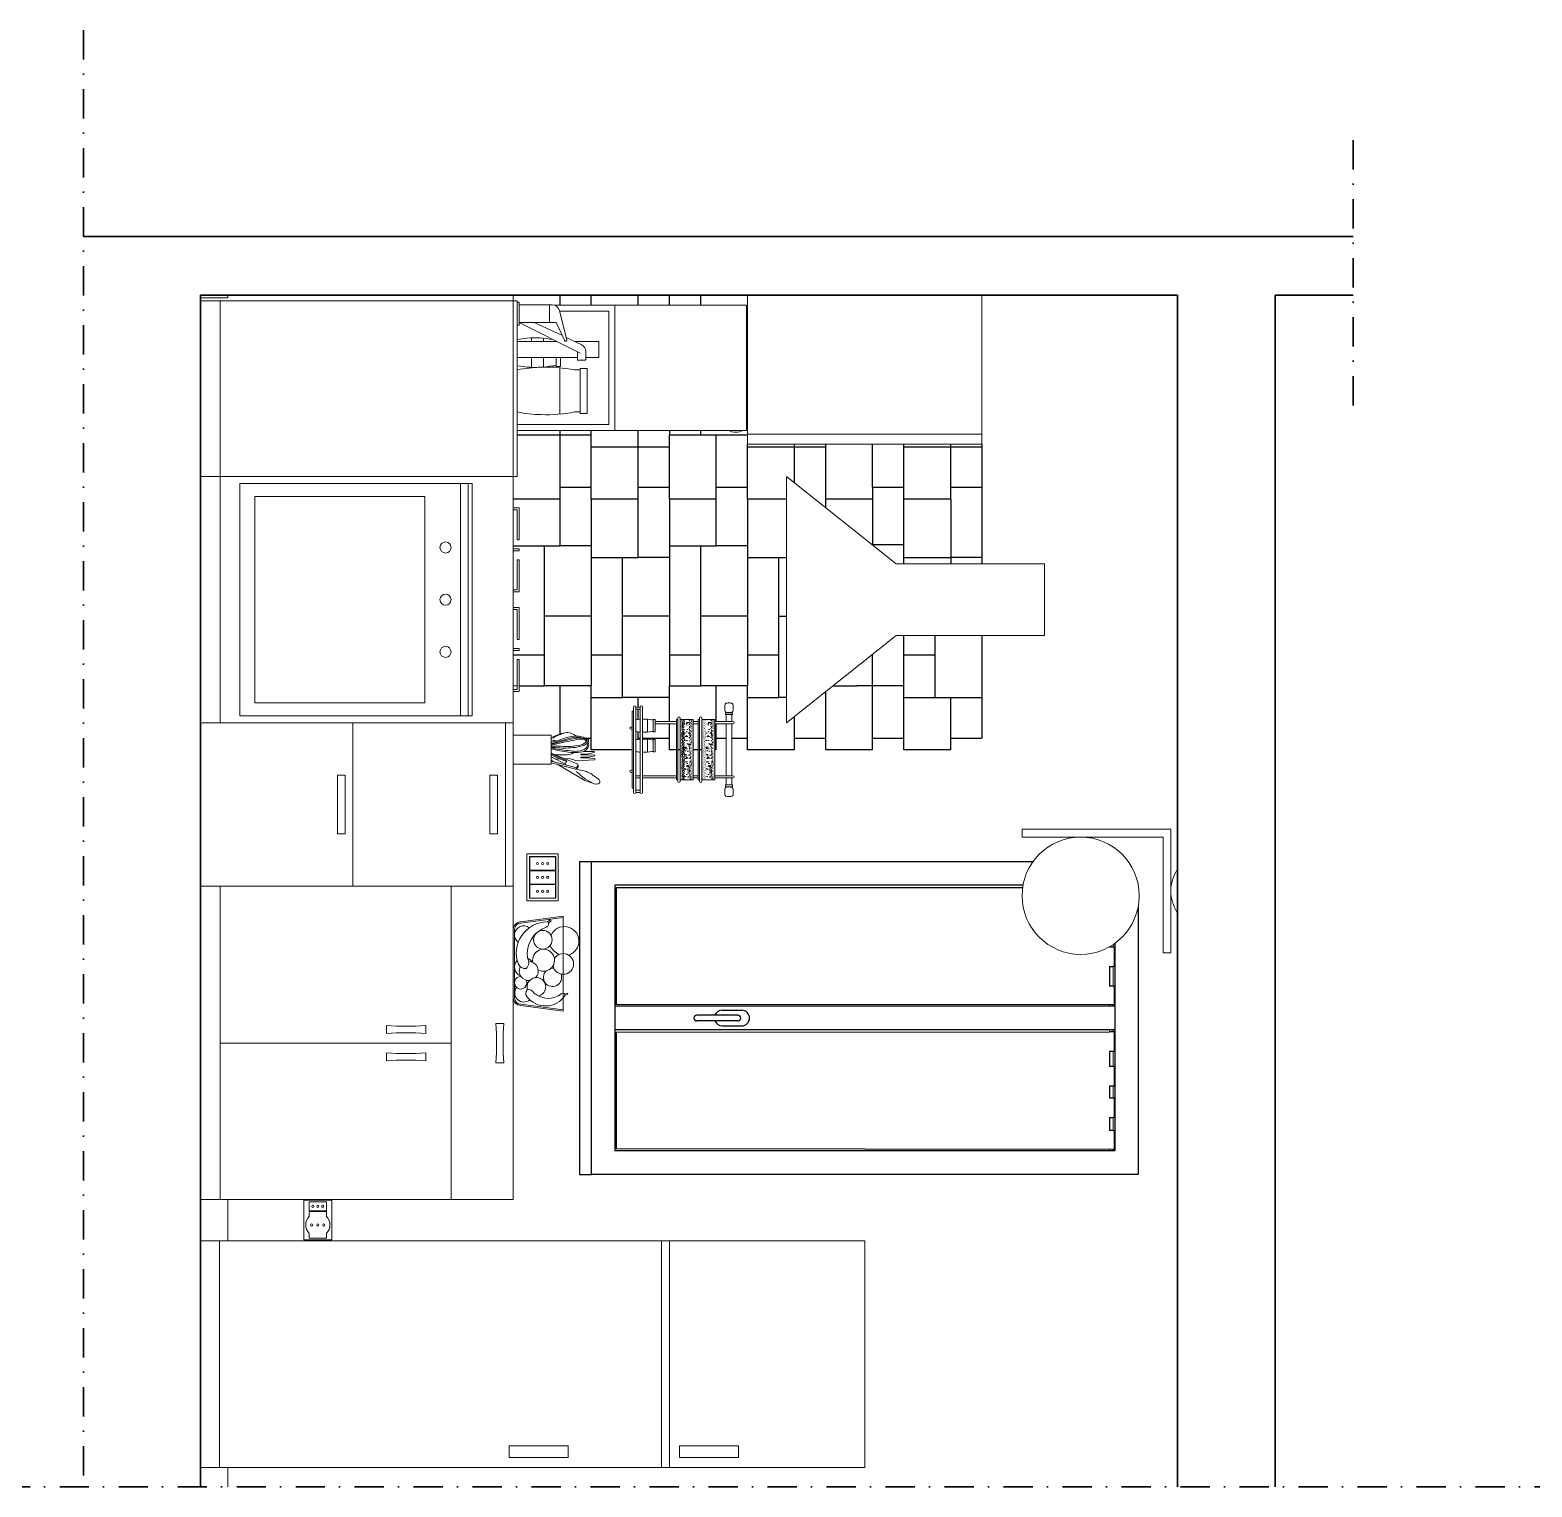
# Model space of a CAD drawing. Header units: millimetres. Extents: x -595 to 1676, y 24 to 912.
# Drawn here: x 907.5 to 1291.9, y 91.5 to 464.3 of the extents above; entities that cross this region are included whole.
import ezdxf

# ---------------------------------------------------------------- set-up
doc = ezdxf.new("R2010")
doc.units = ezdxf.units.MM
doc.linetypes.add('DASHDOT', pattern=[1, 0.5, -0.25, 0, -0.25])
for name, color, linetype, lineweight in [('A-FLOR-LEVL', 3, 'Continuous', 35), ('A-FURN', 2, 'Continuous', 18), ('A-GLAZ-FULL', 4, 'Continuous', 25), ('A-WALL-FULL-EXTR', 3, 'Continuous', 35), ('A-WALL-FULL-INTR', 1, 'Continuous', 25)]:
    doc.layers.add(name, color=color, linetype=linetype, lineweight=lineweight)
doc.layers.add('A-TEXT', color=6, linetype='Continuous')
doc.layers.add('QUOTE', color=5, linetype='Continuous')

msp = doc.modelspace()

# ---------------------------------------------------------------- hatches: boundary and pattern name
at = {"layer": 'A-FURN'}
h = msp.add_hatch(dxfattribs=at)
h.set_pattern_fill('AR-SAND', color=256, scale=0.14, angle=-90, style=0)
h.set_pattern_definition([(307.5, (312.72147, -13765.78566), (0.2697553277, 0.00881907), [0, -0.2128, 0, -0.238, 0, -0.2275]), (277.5, (312.72147, -13765.78566), (0.395100449, -0.247768739), [0, -0.1148, 0, -0.1918, 0, -0.0735]), (237.5, (312.72147, -13765.61346), (0.0007922675, -0.4359798606), [0, -0.07, 0, -0.252, 0, -0.329]), (227.5, (312.72147, -13765.61346), (0.122874579, -0.420857725), [0, -0.035, 0, -0.1652, 0, -0.189])])
h.paths.add_polyline_path([(1077.2, 287.9), (1077.2, 272.41), (1076.8, 272.41), (1076.8, 287.9)])
h.paths.add_polyline_path([(1074.28, 287.9), (1074.28, 272.41), (1073.89, 272.41), (1073.89, 287.9)])
h.paths.add_polyline_path([(1073.33, 287.9), (1073.33, 272.41), (1073, 272.41), (1073, 287.9)])
h = msp.add_hatch(dxfattribs=at)
h.set_pattern_fill('AR-SAND', color=256, scale=0.0084, angle=-90, style=0)
h.set_pattern_definition([(307.5, (-17163.62603, 147.81463), (0.4111071194, 0.013440263), [0, -0.3243072, 0, -0.362712, 0, -0.34671]), (277.5, (-17163.62603, 147.81463), (0.602133084, -0.377599558), [0, -0.1749552, 0, -0.2923032, 0, -0.112014]), (237.5, (-17163.62603, 148.07707), (0.001207235, -0.664433591), [0, -0.10668, 0, -0.384048, 0, -0.501396]), (227.5, (-17163.62603, 148.07707), (0.187260632, -0.64138742), [0, -0.05334, 0, -0.2517648, 0, -0.288036])])
h.paths.add_polyline_path([(1075.03, 287.9), (1075.03, 272.41), (1074.28, 272.41), (1074.28, 287.9)])
h = msp.add_hatch(dxfattribs=at)
h.set_pattern_fill('AR-SAND', color=256, scale=0.7, angle=-90, style=0)
h.set_pattern_definition([(307.5, (312.7215, -13765.7857), (1.34877664, 0.04409535), [0, -1.064, 0, -1.19, 0, -1.1375]), (277.5, (312.7215, -13765.7857), (1.97550225, -1.2388437), [0, -0.574, 0, -0.959, 0, -0.3675]), (237.5, (312.7215, -13764.9247), (0.00396134, -2.1798993), [0, -0.35, 0, -1.26, 0, -1.645]), (227.5, (312.7215, -13764.9247), (0.6143729, -2.10428862), [0, -0.175, 0, -0.826, 0, -0.945])])
h.paths.add_polyline_path([(1076.15, 287.9), (1076.15, 272.41), (1075.03, 272.41), (1075.03, 287.9)])
h = msp.add_hatch(dxfattribs=at)
h.set_pattern_fill('AR-SAND', color=256, scale=0.28, angle=-90, style=0)
h.set_pattern_definition([(307.5, (312.72147, -13765.78566), (0.539510655, 0.01763814), [0, -0.4256, 0, -0.476, 0, -0.455]), (277.5, (312.7215, -13765.78566), (0.7902009, -0.495537477), [0, -0.2296, 0, -0.3836, 0, -0.147]), (237.5, (312.72147, -13765.44126), (0.001584535, -0.871959721), [0, -0.14, 0, -0.504, 0, -0.658]), (227.5, (312.7215, -13765.44126), (0.24574916, -0.84171545), [0, -0.07, 0, -0.3304, 0, -0.378])])
h.paths.add_polyline_path([(1076.8, 287.9), (1076.8, 272.41), (1076.15, 272.41), (1076.15, 287.9)])
h = msp.add_hatch(dxfattribs=at)
h.set_pattern_fill('AR-SAND', color=256, scale=0.14, angle=-90, style=0)
h.set_pattern_definition([(307.5, (318.27151, -13765.78566), (0.2697553277, 0.00881907), [0, -0.2128, 0, -0.238, 0, -0.2275]), (277.5, (318.2715, -13765.78566), (0.395100449, -0.247768739), [0, -0.1148, 0, -0.1918, 0, -0.0735]), (237.5, (318.2715, -13765.61346), (0.0007922675, -0.4359798606), [0, -0.07, 0, -0.252, 0, -0.329]), (227.5, (318.2715, -13765.61346), (0.122874579, -0.420857725), [0, -0.035, 0, -0.1652, 0, -0.189])])
h.paths.add_polyline_path([(1082.75, 287.9), (1082.75, 272.41), (1082.35, 272.41), (1082.35, 287.9)])
h.paths.add_polyline_path([(1079.83, 287.9), (1079.83, 272.41), (1079.44, 272.41), (1079.44, 287.9)])
h.paths.add_polyline_path([(1078.88, 287.9), (1078.88, 272.41), (1078.55, 272.41), (1078.55, 287.9)])
h = msp.add_hatch(dxfattribs=at)
h.set_pattern_fill('AR-SAND', color=256, scale=0.0084, angle=-90, style=0)
h.set_pattern_definition([(307.5, (-17158.076, 147.81463), (0.4111071194, 0.013440263), [0, -0.3243072, 0, -0.362712, 0, -0.34671]), (277.5, (-17158.076, 147.81463), (0.602133084, -0.377599558), [0, -0.1749552, 0, -0.2923032, 0, -0.112014]), (237.5, (-17158.076, 148.07707), (0.001207235, -0.664433591), [0, -0.10668, 0, -0.384048, 0, -0.501396]), (227.5, (-17158.076, 148.07707), (0.187260632, -0.64138742), [0, -0.05334, 0, -0.2517648, 0, -0.288036])])
h.paths.add_polyline_path([(1080.58, 287.9), (1080.58, 272.41), (1079.83, 272.41), (1079.83, 287.9)])
h = msp.add_hatch(dxfattribs=at)
h.set_pattern_fill('AR-SAND', color=256, scale=0.7, angle=-90, style=0)
h.set_pattern_definition([(307.5, (318.2715, -13765.7857), (1.34877664, 0.04409535), [0, -1.064, 0, -1.19, 0, -1.1375]), (277.5, (318.2715, -13765.7857), (1.97550225, -1.2388437), [0, -0.574, 0, -0.959, 0, -0.3675]), (237.5, (318.2715, -13764.9247), (0.00396134, -2.1798993), [0, -0.35, 0, -1.26, 0, -1.645]), (227.5, (318.2715, -13764.9247), (0.6143729, -2.10428862), [0, -0.175, 0, -0.826, 0, -0.945])])
h.paths.add_polyline_path([(1081.7, 287.9), (1081.7, 272.41), (1080.58, 272.41), (1080.58, 287.9)])
h = msp.add_hatch(dxfattribs=at)
h.set_pattern_fill('AR-SAND', color=256, scale=0.28, angle=-90, style=0)
h.set_pattern_definition([(307.5, (318.2715, -13765.78566), (0.539510655, 0.01763814), [0, -0.4256, 0, -0.476, 0, -0.455]), (277.5, (318.2715, -13765.78566), (0.7902009, -0.495537477), [0, -0.2296, 0, -0.3836, 0, -0.147]), (237.5, (318.2715, -13765.44126), (0.001584535, -0.871959721), [0, -0.14, 0, -0.504, 0, -0.658]), (227.5, (318.2715, -13765.44126), (0.24574916, -0.84171545), [0, -0.07, 0, -0.3304, 0, -0.378])])
h.paths.add_polyline_path([(1082.35, 287.9), (1082.35, 272.41), (1081.7, 272.41), (1081.7, 287.9)])

# ---------------------------------------------------------------- linework, layer by layer
at = {"layer": 'A-FLOR-LEVL', "linetype": 'DASHDOT', "ltscale": 15}
for p, q in [((921.16, 464.33), (921.16, 91.49)), ((-594.91, 91.49), (1676.36, 91.49))]:
    msp.add_line(p, q, dxfattribs=at)
at = {"layer": 'A-FLOR-LEVL'}
for p, q in [((946.16, 411.49), (921.16, 411.49)), ((1201.16, 411.49), (1226.16, 411.49)), ((951.16, 396.49), (951.16, 91.49)), ((1201.16, 396.49), (1201.16, 91.49)), ((1226.16, 396.49), (1226.16, 91.49))]:
    msp.add_line(p, q, dxfattribs=at)
at = {"layer": 'A-FURN'}
for p, q in [((958.16, 396.49), (958.16, 395.79)), ((1031.16, 395.07), (1031.16, 396.49)), ((1091.16, 396.49), (1091.16, 358.39)), ((1151.16, 358.39), (1151.16, 396.49)), ((958.16, 395.79), (951.16, 395.79)), ((951.16, 395.07), (1032.16, 395.07)), ((956.16, 350.07), (956.16, 395.07)), ((1031.16, 395.07), (1031.16, 350.07)), ((1032.16, 395.07), (1032.16, 350.07)), ((1032.16, 394.7), (1032.66, 394.7)), ((1032.66, 394.7), (1032.66, 388.81)), ((1032.66, 394.01), (1036.66, 394.01)), ((1036.66, 394.01), (1041.1, 394.01)), ((1040.44, 394.01), (1040.44, 390.1)), ((1057.16, 393.89), (1041.78, 393.89)), ((1043.04, 392.5), (1044.91, 385.04)), ((1055.66, 392.39), (1043.07, 392.39)), ((1055.66, 392.39), (1055.66, 363.39)), ((1090.86, 393.89), (1057.16, 393.89)), ((1057.16, 361.89), (1057.16, 393.89)), ((1090.86, 361.89), (1090.86, 393.89)), ((1032.66, 388.81), (1032.16, 388.81)), ((1032.66, 388.81), (1032.66, 389.51)), ((1032.66, 389.51), (1040.44, 389.51)), ((1032.66, 389.51), (1048.32, 381.68)), ((1043.75, 386.13), (1036.55, 389.51)), ((1040.44, 389.51), (1040.44, 390.1)), ((1040.44, 389.51), (1042.15, 389.51)), ((1042.15, 389.51), (1044.35, 384.84)), ((1032.16, 384.62), (1042.44, 384.62)), ((1035.84, 385.54), (1035.84, 384.62)), ((1038.94, 385.46), (1038.94, 384.62)), ((1041.29, 385.12), (1041.43, 385.12)), ((1042.19, 384.74), (1042.19, 384.62)), ((1048.57, 383.86), (1044.75, 385.65)), ((1046.94, 384.62), (1053.12, 384.62)), ((1053.12, 384.62), (1053.12, 380.51)), ((1047.6, 382.04), (1047.6, 379.87)), ((1049.72, 379.97), (1049.72, 382.05)), ((1032.16, 380.51), (1047.6, 380.51)), ((1035.84, 380.51), (1035.84, 378.01)), ((1038.94, 380.51), (1038.94, 378.1)), ((1041.29, 378.43), (1042.19, 378.43)), ((1042.19, 380.51), (1042.19, 378.21)), ((1042.19, 378.21), (1043.31, 378.21)), ((1043.08, 377.91), (1043.08, 366.05)), ((1043.31, 380.51), (1043.31, 378.21)), ((1046.88, 377.37), (1048.32, 377.37)), ((1047.6, 379.87), (1049.62, 379.87)), ((1048.32, 377.73), (1048.32, 366.23)), ((1048.32, 377.73), (1050.12, 377.73)), ((1049.72, 380.51), (1053.12, 380.51)), ((1050.12, 377.73), (1050.12, 366.23)), ((1046.88, 366.59), (1048.32, 366.59)), ((1050.12, 366.23), (1048.32, 366.23)), ((1055.66, 363.39), (1032.16, 363.39)), ((1057.16, 361.89), (1032.16, 361.89)), ((1057.16, 361.89), (1090.86, 361.89)), ((1091.16, 360.89), (1151.16, 360.89)), ((1091.16, 358.39), (1151.16, 358.39)), ((1032.16, 350.07), (951.16, 350.07)), ((956.16, 287.07), (956.16, 350.07)), ((1031.16, 350.07), (1031.16, 287.07)), ((1101.16, 350.07), (1101.16, 287.07)), ((1101.16, 350.07), (1129.18, 327.77)), ((961.16, 348.26), (1020.66, 348.26)), ((961.16, 288.86), (961.16, 348.26)), ((1017.66, 288.86), (1017.66, 348.26)), ((1019.66, 348.26), (1019.66, 288.86)), ((1020.66, 348.26), (1020.66, 288.86)), ((965.02, 344.94), (965.02, 292.19)), ((965.02, 344.94), (1008.52, 344.94)), ((1008.52, 344.94), (1008.52, 318.56)), ((1031.16, 342.07), (1032.66, 342.07)), ((1031.16, 341.57), (1032.16, 341.57)), ((1032.16, 341.57), (1032.16, 333.87)), ((1032.66, 342.07), (1032.66, 333.87)), ((1032.66, 331.57), (1031.16, 331.57)), ((1032.66, 331.07), (1031.16, 331.07)), ((1032.16, 333.87), (1032.66, 333.87)), ((1032.66, 331.07), (1032.66, 331.57)), ((1032.16, 321.07), (1032.16, 328.77)), ((1032.16, 328.77), (1032.66, 328.77)), ((1032.66, 320.57), (1032.66, 328.77)), ((1129.18, 327.77), (1167.16, 327.77)), ((1167.16, 309.37), (1167.16, 327.77)), ((1031.16, 321.07), (1032.16, 321.07)), ((1031.16, 320.57), (1032.66, 320.57)), ((1008.52, 292.19), (1008.52, 318.56)), ((1031.16, 316.57), (1032.66, 316.57)), ((1031.16, 316.07), (1032.16, 316.07)), ((1032.16, 316.07), (1032.16, 308.37)), ((1032.66, 316.57), (1032.66, 308.37)), ((1032.16, 308.37), (1032.66, 308.37)), ((1101.16, 287.07), (1129.18, 309.37)), ((1129.18, 309.37), (1167.16, 309.37)), ((1032.66, 306.07), (1031.16, 306.07)), ((1032.66, 305.57), (1031.16, 305.57)), ((1032.66, 306.07), (1032.66, 305.57)), ((1032.16, 295.57), (1032.16, 303.27)), ((1032.16, 303.27), (1032.66, 303.27)), ((1032.66, 295.07), (1032.66, 303.27)), ((1031.16, 296.48), (1032.16, 296.48)), ((1008.52, 292.19), (965.02, 292.19)), ((1031.16, 295.57), (1032.16, 295.57)), ((1031.16, 295.07), (1032.66, 295.07)), ((1020.66, 288.86), (961.16, 288.86)), ((1061.62, 289.99), (1061.62, 270.32)), ((1061.97, 289.99), (1061.62, 289.99)), ((1061.97, 269.23), (1061.97, 291.07)), ((1062.53, 269.23), (1062.53, 291.07)), ((1062.53, 291.07), (1063.68, 291.07)), ((1063.68, 290.51), (1062.53, 290.51)), ((1063.68, 269.23), (1063.68, 291.07)), ((1064.24, 269.23), (1064.24, 291.07)), ((1085.31, 291.58), (1085.31, 290.24)), ((1085.65, 289.78), (1085.65, 289.64)), ((1085.65, 289.64), (1085.65, 289.78)), ((1085.65, 287.36), (1085.65, 289.17)), ((1087.16, 289.78), (1087.16, 289.64)), ((1087.16, 289.64), (1087.16, 289.78)), ((1087.16, 287.37), (1087.16, 289.17)), ((1087.49, 291.58), (1087.49, 290.24)), ((1031.16, 287.07), (951.16, 287.07)), ((990.16, 287.07), (990.16, 245.27)), ((1029.16, 287.07), (1029.16, 245.27)), ((1031.16, 287.07), (1031.16, 165.07)), ((1061.62, 285.97), (1061.34, 285.97)), ((1061.62, 285.41), (1061.34, 285.41)), ((1062.53, 284.82), (1062.53, 287.82)), ((1065.57, 287.97), (1065.57, 284.67)), ((1066.62, 287.82), (1067.03, 287.82)), ((1066.62, 284.82), (1067.03, 284.82)), ((1067.03, 287.92), (1067.03, 284.72)), ((1067.03, 287.92), (1067.53, 287.92)), ((1067.03, 284.72), (1067.53, 284.72)), ((1067.53, 287.92), (1067.53, 284.72)), ((1073, 287.37), (1067.53, 287.37)), ((1073, 286.81), (1067.53, 286.81)), ((1073, 287.9), (1073.33, 287.9)), ((1073, 287.9), (1073, 272.41)), ((1073.33, 272.03), (1073.33, 288.27)), ((1073.89, 272.03), (1073.89, 288.27)), ((1073.89, 287.9), (1077.2, 287.9)), ((1077.2, 287.9), (1077.2, 272.41)), ((1078.55, 287.37), (1077.2, 287.37)), ((1078.55, 286.81), (1077.2, 286.81)), ((1078.55, 287.9), (1078.55, 272.41)), ((1078.55, 287.9), (1078.88, 287.9)), ((1078.88, 272.03), (1078.88, 288.27)), ((1079.44, 272.03), (1079.44, 288.27)), ((1079.44, 287.9), (1082.75, 287.9)), ((1082.75, 287.9), (1082.75, 272.41)), ((1087.41, 287.37), (1082.75, 287.37)), ((1087.41, 286.81), (1082.75, 286.81)), ((1085.65, 273.5), (1085.65, 286.81)), ((1087.16, 273.5), (1087.16, 286.81)), ((1040.85, 283.85), (1031.16, 283.85)), ((1031.16, 283.85), (1031.16, 276.46)), ((1040.85, 283.85), (1040.85, 276.46)), ((1040.85, 283.01), (1041.5, 283.24)), ((1043.07, 282.67), (1040.85, 282.04)), ((1040.85, 282.34), (1041.46, 282.5)), ((1041.93, 282.01), (1040.85, 281.66)), ((1041.91, 281.83), (1040.85, 281.59)), ((1041.99, 281.55), (1040.85, 281.35)), ((1042.01, 280.7), (1040.85, 280.76)), ((1041.92, 280.4), (1040.85, 280.64)), ((1062.53, 279.7), (1062.53, 282.7)), ((1065.57, 282.85), (1065.57, 279.55)), ((1066.62, 282.7), (1067.03, 282.7)), ((1067.03, 282.8), (1067.03, 279.6)), ((1067.03, 282.8), (1067.53, 282.8)), ((1067.53, 282.8), (1067.53, 279.6)), ((1042.03, 280.1), (1040.85, 280.3)), ((1047.58, 276.52), (1040.85, 279.25)), ((1044.93, 277.31), (1040.85, 279.07)), ((1040.85, 278.8), (1044.72, 277.13)), ((1040.85, 278.3), (1044.55, 276.46)), ((1040.85, 277.47), (1042.02, 276.93)), ((1040.85, 277.21), (1047.13, 275.61)), ((1040.85, 276.84), (1047.19, 275.22)), ((1044.99, 278.89), (1041.76, 278.89)), ((1042.97, 277.81), (1041.91, 277.76)), ((1044.31, 277.88), (1045.72, 277.86)), ((1044.58, 276.52), (1044.93, 277.31)), ((1047.2, 277.32), (1052.1, 277.53)), ((1048.45, 279.03), (1050.19, 279.03)), ((1048.45, 278.88), (1048.45, 279.03)), ((1050.14, 278.88), (1048.45, 278.88)), ((1048.48, 278.27), (1050.19, 278.27)), ((1048.48, 278.12), (1048.48, 278.27)), ((1050.5, 278.12), (1048.48, 278.12)), ((1051.9, 279.73), (1049.18, 279.73)), ((1052.05, 278.77), (1050.14, 278.88)), ((1050.19, 279.03), (1051.9, 279.46)), ((1050.19, 278.27), (1052.05, 278.56)), ((1052.05, 277.83), (1050.5, 278.12)), ((1051.9, 279.46), (1051.9, 279.73)), ((1052.05, 278.56), (1052.05, 278.77)), ((1052.1, 277.53), (1052.05, 277.83)), ((1066.62, 279.7), (1067.03, 279.7)), ((1067.03, 279.6), (1067.53, 279.6)), ((988.19, 273.67), (986.19, 273.67)), ((986.19, 273.67), (986.19, 258.67)), ((988.19, 266.17), (988.19, 273.67)), ((1027.19, 273.67), (1025.19, 273.67)), ((1025.19, 273.67), (1025.19, 258.67)), ((1027.19, 266.17), (1027.19, 273.67)), ((1040.85, 276.46), (1031.16, 276.46)), ((1042.4, 276.44), (1049.51, 272.31)), ((1044.55, 276.46), (1044.58, 276.52)), ((1061.62, 274.9), (1061.34, 274.9)), ((1061.62, 274.34), (1061.34, 274.34)), ((1063.68, 273.5), (1062.53, 273.5)), ((1073, 273.5), (1064.24, 273.5)), ((1078.55, 273.5), (1077.2, 273.5)), ((1087.41, 273.5), (1082.75, 273.5)), ((1049.51, 272.31), (1051.69, 271.49)), ((1061.97, 270.32), (1061.62, 270.32)), ((1063.68, 272.94), (1062.53, 272.94)), ((1062.53, 269.79), (1063.68, 269.79)), ((1063.68, 269.23), (1062.53, 269.23)), ((1073, 272.94), (1064.24, 272.94)), ((1073, 272.41), (1073.33, 272.41)), ((1073.89, 272.41), (1077.2, 272.41)), ((1078.55, 272.94), (1077.2, 272.94)), ((1078.55, 272.41), (1078.88, 272.41)), ((1079.44, 272.41), (1082.75, 272.41)), ((1087.41, 272.94), (1082.75, 272.94)), ((1085.31, 268.73), (1085.31, 270.07)), ((1085.65, 272.94), (1085.65, 271.14)), ((1085.65, 270.66), (1085.65, 270.53)), ((1085.65, 270.53), (1085.65, 270.66)), ((1087.16, 272.94), (1087.16, 271.14)), ((1087.16, 270.66), (1087.16, 270.53)), ((1087.16, 270.53), (1087.16, 270.66)), ((1087.49, 268.73), (1087.49, 270.07)), ((988.19, 258.67), (988.19, 266.17)), ((1027.19, 258.67), (1027.19, 266.17)), ((986.19, 258.67), (988.19, 258.67)), ((1025.19, 258.67), (1027.19, 258.67)), ((1199.51, 259.79), (1161.41, 259.79)), ((1161.41, 259.79), (1161.41, 257.79)), ((1161.41, 257.79), (1197.51, 257.79)), ((1197.51, 257.79), (1197.51, 228.19)), ((1199.51, 228.19), (1199.51, 259.79)), ((1034.7, 241.49), (1034.7, 253.49)), ((1034.7, 253.49), (1042.7, 253.49)), ((1035.35, 242.14), (1035.35, 252.84)), ((1035.35, 252.84), (1042.06, 252.84)), ((1035.41, 242.19), (1035.41, 252.78)), ((1035.41, 252.78), (1042, 252.78)), ((1042, 242.19), (1042, 252.78)), ((1042.06, 242.14), (1042.06, 252.84)), ((1042.7, 241.49), (1042.7, 253.49)), ((1035.41, 249.31), (1042, 249.31)), ((1035.41, 249.2), (1042, 249.2)), ((1031.16, 245.27), (951.16, 245.27)), ((956.16, 165.07), (956.16, 245.27)), ((1015.26, 245.27), (1015.26, 165.07)), ((1035.41, 245.78), (1042, 245.78)), ((1035.41, 245.66), (1042, 245.66)), ((1042, 242.19), (1035.41, 242.19)), ((1042.7, 241.49), (1034.7, 241.49)), ((1042.06, 242.14), (1035.35, 242.14)), ((1033.11, 236.11), (1043.95, 237.55)), ((1033.15, 235.78), (1043.95, 237.21)), ((1039.94, 236.11), (1040.68, 236.67)), ((1040.9, 236.38), (1040.17, 235.81)), ((1040.68, 236.67), (1040.9, 236.38)), ((1043.95, 237.55), (1043.95, 213.27)), ((1031.49, 234.18), (1031.49, 216.64)), ((1183.76, 229.72), (1183.76, 229.69)), ((1184.76, 229.69), (1184.76, 230.33)), ((1197.51, 228.19), (1199.51, 228.19)), ((1184.76, 219.69), (1184.76, 224.69)), ((1045.04, 217.84), (1044.38, 217.6)), ((1044.48, 217.34), (1045.13, 217.58)), ((1045.13, 217.58), (1045.04, 217.84)), ((1033.11, 214.71), (1043.95, 213.27)), ((1033.15, 215.04), (1043.95, 213.61)), ((1183.76, 214.83), (1183.76, 214.49)), ((1184.76, 214.49), (1184.76, 214.83)), ((998.77, 209.57), (998.77, 207.57)), ((1008.77, 207.57), (1008.77, 209.57)), ((1028.76, 210.07), (1026.76, 210.07)), ((1183.76, 208.49), (1183.76, 207.97)), ((1184.76, 207.97), (1184.76, 208.49)), ((1015.26, 205.07), (956.16, 205.07)), ((998.77, 200.57), (998.77, 202.57)), ((1008.77, 202.57), (1008.77, 200.57)), ((1026.76, 200.07), (1028.76, 200.07)), ((1184.76, 199.05), (1184.76, 202.97)), ((1184.76, 191.05), (1184.76, 194.05)), ((1184.76, 182.69), (1184.76, 186.05)), ((1183.76, 177.83), (1183.76, 177.49)), ((1184.76, 177.49), (1184.76, 177.83)), ((1031.16, 165.07), (951.16, 165.07)), ((958.16, 165.07), (958.16, 154.49)), ((977.56, 164.88), (984.76, 164.88)), ((977.56, 154.75), (977.56, 164.87)), ((981.16, 164.43), (978.96, 164.43)), ((978.96, 164.43), (978.96, 162.13)), ((978.96, 162.13), (983.36, 162.13)), ((981.16, 161.95), (978.96, 161.95)), ((978.96, 161.95), (978.96, 160.74)), ((981.16, 164.43), (983.36, 164.43)), ((981.16, 161.95), (983.36, 161.95)), ((983.36, 162.13), (983.36, 164.43)), ((983.36, 161.95), (983.36, 160.74)), ((984.76, 154.75), (984.76, 164.88)), ((951.16, 154.49), (1121.16, 154.49)), ((955.96, 154.49), (955.96, 96.49)), ((984.76, 154.75), (977.56, 154.75)), ((978.96, 155.15), (978.96, 156.37)), ((981.16, 155.15), (978.96, 155.15)), ((981.16, 155.15), (983.36, 155.15)), ((983.36, 155.15), (983.36, 156.37)), ((1069.16, 154.49), (1069.16, 96.49)), ((1071.16, 154.49), (1071.16, 96.49)), ((1121.16, 154.49), (1121.16, 96.49)), ((1030.16, 98.99), (1030.16, 101.99)), ((1030.16, 101.99), (1045.25, 101.99)), ((1045.25, 101.99), (1045.25, 98.99)), ((1073.7, 98.99), (1073.7, 101.99)), ((1073.7, 101.99), (1088.8, 101.99)), ((1088.8, 101.99), (1088.8, 98.99)), ((1121.16, 96.49), (951.16, 96.49)), ((958.16, 96.49), (958.16, 91.49)), ((1036.16, 98.99), (1030.16, 98.99)), ((1045.25, 98.99), (1036.16, 98.99)), ((1079.7, 98.99), (1073.7, 98.99)), ((1088.8, 98.99), (1079.7, 98.99))]:
    msp.add_line(p, q, dxfattribs=at)
for points in [[(1087.49, 291.58, 0.317794), (1087.17, 292.03, 0.049113), (1086.91, 292.1, 0.029902), (1086.47, 292.13, 0.035992), (1085.94, 292.11, 0.058559), (1085.63, 292.03, 0.314011), (1085.31, 291.58, 0.314011)], [(1087.49, 290.24, -0.317794), (1087.17, 289.79, -0.049113), (1086.91, 289.72, -0.029902), (1086.47, 289.69, -0.035992), (1085.94, 289.71, -0.058559), (1085.63, 289.79, -0.314011), (1085.31, 290.24, -0.314011)], [(1087.49, 270.07, 0.317794), (1087.17, 270.52, 0.049113), (1086.91, 270.59, 0.029902), (1086.47, 270.62, 0.035992), (1085.94, 270.6, 0.058559), (1085.63, 270.52, 0.314011), (1085.31, 270.07, 0.314011)], [(1087.49, 268.73, -0.317794), (1087.17, 268.28, -0.049113), (1086.91, 268.21, -0.029902), (1086.47, 268.17, -0.035992), (1085.94, 268.2, -0.058559), (1085.63, 268.28, -0.314011), (1085.31, 268.73, -0.314011)]]:
    msp.add_lwpolyline(points, format="xyb", dxfattribs=at)
for points in [[(1087.29, 289.6), (1087.29, 289.21, -0.414214), (1087.25, 289.17), (1085.55, 289.17, -0.414214), (1085.51, 289.21), (1085.51, 289.6, -0.414214), (1085.55, 289.64), (1087.25, 289.64, -0.414214)], [(1087.29, 270.71), (1087.29, 271.09, 0.414214), (1087.25, 271.14), (1085.55, 271.14, 0.414214), (1085.51, 271.09), (1085.51, 270.71, 0.414214), (1085.55, 270.66), (1087.25, 270.66, 0.414214)]]:
    msp.add_lwpolyline(points, format="xyb", close=True, dxfattribs=at)
for centre, radius in [((1013.85, 331.92), 1.42), ((1013.85, 318.56), 1.42), ((1013.85, 305.21), 1.42), ((1176.41, 242.79), 15), ((1037.39, 251.05), 0.285), ((1038.71, 251.05), 0.285), ((1040.02, 251.05), 0.285), ((1037.39, 247.47), 0.285), ((1038.71, 247.47), 0.285), ((1040.02, 247.47), 0.285), ((1037.39, 243.93), 0.285), ((1038.71, 243.93), 0.285), ((1040.02, 243.93), 0.285), ((1038.76, 231.53), 2.38), ((979.88, 163.28), 0.285), ((981.16, 163.28), 0.285), ((982.43, 163.28), 0.285), ((979.6, 158.55), 0.285), ((981.16, 158.55), 0.285), ((982.71, 158.55), 0.285)]:
    msp.add_circle(centre, radius, dxfattribs=at)
for centre, radius, start, end in [((1041.1, 392.01), 2, 14.3459, 90), ((1038.62, 389.59), 2, 182.3126, 183.3581), ((1036.72, 361.36), 24.2, 94.7201, 100.884), ((1036.72, 361.36), 24.2, 79.116, 94.7201), ((1044.61, 385), 0.299, 199.172, 19.172), ((1047.72, 382.05), 2, 0, 64.8067), ((1039.52, 339.09), 38.98, 91.7577, 100.884), ((1036.72, 402.19), 24.2, 259.814, 265.2799), ((1036.72, 402.19), 24.2, 265.2799, 280.884), ((1039.52, 339.09), 38.98, 79.116, 91.7577), ((1049.62, 379.97), 0.1, 270, 0), ((1039.52, 404.87), 38.98, 259.116, 268.2423), ((1039.52, 404.87), 38.98, 268.2423, 280.884), ((1088.1, 365.09), 3.7, 240.003, 299.997), ((1062.25, 291.07), 0.28, 0, 180), ((1063.96, 291.07), 0.28, 0, 180), ((1073.61, 288.27), 0.28, 0, 180), ((1079.16, 288.27), 0.28, 0, 180), ((1049.46, 264.57), 20.59, 104.3039, 114.7351), ((1052.85, 261.55), 24.48, 110.2475, 117.6098), ((1044.8, 280.6), 3.94, 50.5598, 96.1905), ((1061.34, 285.69), 0.28, 90, 270), ((1064.58, 277.16), 10.85, 94.7201, 100.884), ((1064.58, 295.47), 10.85, 259.116, 265.2799), ((1064.58, 277.16), 10.85, 79.116, 91.7577), ((1064.58, 295.47), 10.85, 268.2423, 280.884), ((1087.41, 287.09), 0.28, 270, 90), ((1042.46, 171.78), 109.28, 89.5267, 90.8434), ((1041.64, 281.52), 1, 61.4728, 100.5116), ((1048.05, 262.63), 20.16, 99.7455, 107.7482), ((1049.18, 262.16), 21.13, 102.4827, 110.0626), ((1048.57, 260.32), 22.22, 99.5138, 107.2399), ((1044.19, 302.19), 21.61, 264.2015, 275.7272), ((1048.09, 270.58), 13.09, 93.4299, 112.5296), ((1044.85, 297.16), 16.18, 264.7108, 282.4482), ((1047.7, 274.21), 9.12, 90.5672, 109.7946), ((1051.64, 258), 25.48, 99.8707, 105.9602), ((1515.98, -2045.75), 2375.18, 101.37637, 101.43974), ((1046.16, 288.92), 8.23, 271.3386, 291.7539), ((1048.41, 277.41), 5.8, 88.8438, 101.3101), ((1047.61, 280.21), 3.45, 72.166, 95.1425), ((1048.58, 278.62), 4.28, 78.5036, 105.0308), ((1047.52, 278.81), 4.52, 69.0637, 88.8467), ((1047.9, 284.06), 2.74, 279.1977, 325.7903), ((1048.38, 281.57), 1.95, 27.0182, 81.5089), ((1048.47, 281.66), 2.06, 281.9553, 334.5424), ((1048.06, 281.19), 2.13, 28.8271, 59.5718), ((1048.23, 283.8), 2.71, 291.2262, 318.2533), ((1048.83, 281.49), 1.33, 294.4671, 15.7468), ((1049.59, 282.19), 0.959, 28.5555, 94.2013), ((1049.88, 282.45), 0.585, 309.0171, 19.8916), ((1049.04, 281.46), 1.45, 331.8865, 26.0473), ((1064.58, 272.05), 10.85, 94.7201, 100.884), ((1064.58, 272.05), 10.85, 79.116, 91.7577), ((1050.29, 327), 47.35, 259.8201, 265.2724), ((1050.48, 319.74), 40.53, 257.9662, 264.2706), ((1045.11, 281.54), 2.66, 267.5237, 306.6821), ((1044.43, 272.01), 5.99, 62.4124, 77.4838), ((1047.2, 284.48), 4.74, 260.1591, 297.4292), ((1046.71, 289.48), 10.07, 268.4061, 282.4937), ((1064.58, 290.35), 10.85, 259.116, 265.2799), ((1064.58, 290.35), 10.85, 268.2423, 280.884), ((1047.15, 276.17), 0.562, 269.1757, 38.6132), ((1047.07, 275.99), 0.753, 278.0849, 44.6055), ((1061.34, 274.62), 0.28, 90, 270), ((1087.41, 273.22), 0.28, 270, 90), ((1062.25, 269.23), 0.28, 180, 0), ((1063.96, 269.23), 0.28, 180, 0), ((1073.61, 272.03), 0.28, 180, 0), ((1079.16, 272.03), 0.28, 180, 0), ((1209.51, 243.99), 10, 146.6331, 213.3669), ((1033.15, 234.12), 1.99, 90, 177.8159), ((1033.15, 234.12), 1.66, 90, 177.8159), ((1033.83, 232.77), 2.33, 51.6121, 234.0027), ((1039.94, 228.14), 7.97, 90, 201.0803), ((1042.03, 227.89), 7.27, 108.6806, 188.5784), ((1039.35, 235.56), 0.856, 284.0161, 17.2741), ((1044.28, 231.2), 3.72, 285.9048, 156.976), ((1038.95, 226.29), 2.81, 240.1183, 191.605), ((1045, 232.26), 4.93, 207.0065, 245.5295), ((1043.98, 225.33), 2.65, 190.0378, 148.4854), ((1033.95, 224.54), 2.43, 135.7259, 248.4999), ((1034.19, 225.99), 1.82, 203.2053, 279.4636), ((1035.14, 223.53), 2.43, 153.1703, 275.8323), ((1033.09, 225.71), 2.06, 312.4077, 32.019), ((1033.95, 224.54), 2.43, 30.978, 68.4042), ((1035.14, 223.53), 2.43, 315.4588, 90.0171), ((1041.23, 221.89), 2.33, 134.3297, 19.9977), ((1041.23, 221.89), 2.33, 81.0034, 100.404), ((1033.15, 216.7), 1.99, 182.1841, 270), ((1033.15, 216.7), 1.66, 182.1841, 270), ((1035.75, 217.79), 1.37, 137.9527, 214.2111), ((1039.44, 220.56), 5.98, 216.3361, 327.4164), ((1035.13, 217.21), 1.55, 25.3973, 105.0087), ((1040.13, 221.99), 5.46, 228.838, 308.7358), ((1043.89, 217.19), 0.643, 40.1423, 133.4003), ((1003.77, 280.98), 71.58, 265.9948, 274.0052), ((1003.77, 136.16), 71.58, 85.9948, 94.0052), ((955.35, 205.07), 71.58, 355.9948, 4.0052), ((1100.17, 205.07), 71.58, 175.9948, 184.0052), ((1003.77, 273.98), 71.58, 265.9948, 274.0052), ((1003.77, 129.16), 71.58, 85.9948, 94.0052), ((981.16, 158.55), 3.1, 135.2087, 224.7913), ((981.16, 158.55), 3.1, 315.2087, 44.7913)]:
    msp.add_arc(centre, radius, start, end, dxfattribs=at)
at = {"layer": 'A-FURN', "ltscale": 0.8}
for centre, radius, start, end in [((1033.08, 220.51), 1.59, 86.4935, 24.7932), ((1033.88, 217.91), 2.33, 142.7581, 310.732), ((1033.88, 217.91), 2.33, 66.8433, 71.5501), ((1037.1, 219.45), 2.38, 282.8288, 197.6598)]:
    msp.add_arc(centre, radius, start, end, dxfattribs=at)
at = {"layer": 'A-FURN', "start_tangent": (0.37111, -0.928589)}
msp.add_spline([(1047.37, 274.61), (1048.51, 273.52), (1050.78, 272.02), (1052.95, 271.46), (1053.33, 271.81), (1053.13, 272.43), (1052.13, 273.25), (1050.75, 274.17), (1049.6, 274.64), (1047.1, 275.19)], degree=3, dxfattribs=at)
at = {"layer": 'A-GLAZ-FULL'}
for p, q in [((1057.16, 245.49), (1057.16, 177.49)), ((1161.65, 245.49), (1057.16, 245.49)), ((1185.16, 230.6), (1185.16, 177.49)), ((1185.16, 214.49), (1057.16, 214.49)), ((1088.66, 212.24), (1078.17, 212.24)), ((1084.66, 213.49), (1089.66, 213.49)), ((1185.16, 208.49), (1057.16, 208.49)), ((1088.66, 210.74), (1078.17, 210.74)), ((1084.66, 209.49), (1089.66, 209.49)), ((1185.16, 177.49), (1057.16, 177.49))]:
    msp.add_line(p, q, dxfattribs=at)
for centre, radius, start, end in [((1078.17, 211.49), 0.75, 90, 270), ((1084.66, 211.49), 2, 90, 157.9757), ((1088.66, 211.49), 0.75, 270, 90), ((1089.66, 211.49), 2, 270, 90), ((1084.66, 211.49), 2, 202.0243, 270)]:
    msp.add_arc(centre, radius, start, end, dxfattribs=at)
at = {"layer": 'A-TEXT'}
for p, q in [((1043.16, 393.89), (1043.16, 396.49)), ((1051.16, 393.89), (1051.16, 396.49)), ((1063.16, 393.89), (1063.16, 396.49)), ((1071.16, 393.89), (1071.16, 396.49)), ((1079.16, 393.89), (1079.16, 396.49)), ((1043.16, 347.32), (1043.16, 361.89)), ((1051.16, 344.32), (1051.16, 361.89)), ((1063.16, 347.32), (1063.16, 361.89)), ((1071.16, 361.89), (1071.16, 360.64)), ((1079.16, 360.64), (1079.16, 361.89)), ((1051.16, 360.64), (1032.16, 360.64)), ((1051.16, 357.64), (1071.16, 357.64)), ((1091.16, 360.64), (1071.16, 360.64)), ((1071.16, 344.32), (1071.16, 360.64)), ((1083.16, 347.32), (1083.16, 360.64)), ((1091.16, 344.32), (1091.16, 358.39)), ((1091.16, 357.64), (1111.16, 357.64)), ((1103.16, 348.48), (1103.16, 358.39)), ((1111.16, 347.45), (1111.16, 358.39)), ((1111.16, 342.11), (1111.16, 358.39)), ((1123.16, 347.32), (1123.16, 358.39)), ((1131.16, 327.77), (1131.16, 358.39)), ((1131.16, 357.64), (1151.16, 357.64)), ((1143.16, 347.32), (1143.16, 358.39)), ((1151.16, 358.39), (1151.16, 327.77)), ((1043.16, 332.32), (1043.16, 347.32)), ((1043.16, 347.32), (1051.16, 347.32)), ((1063.16, 329.32), (1063.16, 347.32)), ((1063.16, 347.32), (1071.16, 347.32)), ((1083.16, 332.32), (1083.16, 347.32)), ((1083.16, 347.32), (1091.16, 347.32)), ((1123.16, 347.32), (1131.16, 347.32)), ((1123.16, 347.32), (1123.16, 332.57)), ((1143.16, 347.32), (1151.16, 347.32)), ((1143.16, 344.32), (1143.16, 347.32)), ((1043.16, 344.32), (1031.16, 344.32)), ((1063.16, 344.32), (1051.16, 344.32)), ((1051.16, 344.32), (1051.16, 332.32)), ((1083.16, 344.32), (1071.16, 344.32)), ((1071.16, 344.32), (1071.16, 332.32)), ((1101.16, 344.32), (1091.16, 344.32)), ((1091.16, 344.32), (1091.16, 332.32)), ((1123.16, 344.32), (1111.16, 344.32)), ((1143.16, 344.32), (1131.16, 344.32)), ((1143.16, 344.32), (1143.16, 327.77)), ((1031.16, 332.32), (1039.16, 332.32)), ((1039.16, 314.32), (1039.16, 332.32)), ((1039.16, 332.32), (1043.16, 332.32)), ((1051.16, 332.32), (1043.16, 332.32)), ((1051.16, 332.32), (1051.16, 302.32)), ((1071.16, 332.32), (1079.16, 332.32)), ((1071.16, 332.32), (1071.16, 302.32)), ((1079.16, 314.32), (1079.16, 332.32)), ((1079.16, 332.32), (1083.16, 332.32)), ((1091.16, 332.32), (1083.16, 332.32)), ((1091.16, 332.32), (1091.16, 302.32)), ((1131.16, 332.57), (1123.16, 332.57)), ((1051.16, 329.32), (1059.16, 329.32)), ((1059.16, 314.32), (1059.16, 329.32)), ((1059.16, 329.32), (1063.16, 329.32)), ((1071.16, 329.32), (1063.16, 329.32)), ((1091.16, 329.32), (1099.16, 329.32)), ((1099.16, 314.32), (1099.16, 329.32)), ((1099.16, 329.32), (1101.16, 329.32)), ((1131.16, 329.32), (1139.16, 329.32)), ((1139.16, 329.32), (1143.16, 329.32)), ((1151.16, 329.32), (1143.16, 329.32)), ((1051.16, 314.32), (1039.16, 314.32)), ((1039.16, 302.32), (1039.16, 314.32)), ((1071.16, 314.32), (1059.16, 314.32)), ((1059.16, 302.32), (1059.16, 314.32)), ((1091.16, 314.32), (1079.16, 314.32)), ((1079.16, 302.32), (1079.16, 314.32)), ((1099.16, 302.32), (1099.16, 314.32)), ((1099.16, 314.32), (1101.16, 314.32)), ((1131.16, 280.15), (1131.16, 309.37)), ((1139.16, 293.48), (1139.16, 309.37)), ((1151.16, 309.37), (1151.16, 283.15)), ((1031.16, 304.48), (1039.16, 304.48)), ((1051.16, 304.48), (1059.16, 304.48)), ((1071.16, 304.48), (1079.16, 304.48)), ((1091.16, 304.48), (1099.16, 304.48)), ((1123.16, 280.15), (1123.16, 304.57)), ((1131.16, 304.48), (1139.16, 304.48)), ((1039.16, 296.48), (1039.16, 302.32)), ((1051.16, 302.32), (1051.16, 296.48)), ((1059.16, 293.48), (1059.16, 302.32)), ((1071.16, 302.32), (1071.16, 296.48)), ((1079.16, 296.48), (1079.16, 302.32)), ((1091.16, 302.32), (1091.16, 296.48)), ((1099.16, 293.48), (1099.16, 302.32)), ((1032.66, 296.48), (1039.16, 296.48)), ((1051.16, 296.48), (1039.16, 296.48)), ((1043.16, 284.17), (1043.16, 296.48)), ((1051.16, 280.15), (1051.16, 296.48)), ((1071.16, 296.48), (1079.16, 296.48)), ((1071.16, 287.37), (1071.16, 296.48)), ((1091.16, 296.48), (1079.16, 296.48)), ((1083.16, 287.37), (1083.16, 296.48)), ((1091.16, 280.15), (1091.16, 296.48)), ((1112.98, 296.48), (1119.16, 296.48)), ((1131.16, 296.48), (1119.16, 296.48)), ((1051.16, 293.48), (1059.16, 293.48)), ((1071.16, 293.48), (1059.16, 293.48)), ((1063.16, 291.07), (1063.16, 293.48)), ((1091.16, 293.48), (1099.16, 293.48)), ((1101.16, 293.48), (1099.16, 293.48)), ((1111.16, 280.15), (1111.16, 295.03)), ((1131.16, 293.48), (1151.16, 293.48)), ((1143.16, 283.15), (1143.16, 293.48)), ((1063.16, 287.92), (1063.16, 290.51)), ((1103.16, 280.15), (1103.16, 288.66)), ((1063.16, 282.8), (1063.16, 284.72)), ((1071.16, 280.15), (1071.16, 286.81)), ((1083.16, 280.15), (1083.16, 286.81)), ((1049.51, 283.15), (1051.16, 283.15)), ((1063.16, 283.15), (1063.68, 283.15)), ((1064.24, 283.15), (1071.16, 283.15)), ((1083.16, 283.15), (1085.65, 283.15)), ((1087.16, 283.15), (1091.16, 283.15)), ((1103.16, 283.15), (1111.16, 283.15)), ((1123.16, 283.15), (1131.16, 283.15)), ((1143.16, 283.15), (1151.16, 283.15)), ((1143.16, 280.15), (1143.16, 283.15)), ((1061.62, 280.15), (1051.16, 280.15)), ((1073, 280.15), (1071.16, 280.15)), ((1073.89, 280.15), (1073.33, 280.15)), ((1078.55, 280.15), (1077.2, 280.15)), ((1079.44, 280.15), (1078.88, 280.15)), ((1083.16, 280.15), (1082.75, 280.15)), ((1103.16, 280.15), (1091.16, 280.15)), ((1123.16, 280.15), (1111.16, 280.15)), ((1143.16, 280.15), (1131.16, 280.15)), ((1057.58, 214.99), (1057.58, 244.89)), ((1057.58, 244.89), (1161.62, 244.89)), ((1183.76, 229.69), (1184.76, 229.69)), ((1184.76, 229.69), (1184.96, 229.69)), ((1184.96, 229.69), (1184.96, 224.69)), ((1183.76, 224.69), (1184.76, 224.69)), ((1183.76, 224.69), (1183.76, 219.69)), ((1184.96, 224.69), (1184.76, 224.69)), ((1184.76, 219.69), (1183.76, 219.69)), ((1184.76, 219.69), (1184.96, 219.69)), ((1184.96, 219.69), (1184.96, 214.83)), ((1184.76, 214.83), (1057.58, 214.99)), ((1184.96, 214.83), (1184.76, 214.83)), ((1057.58, 207.89), (1183.76, 207.97)), ((1057.58, 177.99), (1057.58, 207.89)), ((1184.96, 207.97), (1183.76, 207.97)), ((1184.96, 207.97), (1184.96, 202.97)), ((1184.96, 202.97), (1183.76, 202.97)), ((1183.76, 202.97), (1183.76, 199.05)), ((1184.96, 199.05), (1183.76, 199.05)), ((1184.96, 199.05), (1184.96, 194.05)), ((1184.96, 194.05), (1183.76, 194.05)), ((1183.76, 194.05), (1183.76, 191.05)), ((1183.76, 191.05), (1184.76, 191.05)), ((1184.76, 191.05), (1184.96, 191.05)), ((1184.96, 191.05), (1184.96, 186.05)), ((1183.76, 186.05), (1183.76, 182.69)), ((1183.76, 186.05), (1184.76, 186.05)), ((1183.76, 186.05), (1183.76, 182.69)), ((1184.96, 186.05), (1184.76, 186.05)), ((1184.76, 182.69), (1183.76, 182.69)), ((1184.76, 182.69), (1184.96, 182.69)), ((1184.96, 182.69), (1184.96, 177.83)), ((1184.76, 177.83), (1057.58, 177.99)), ((1184.96, 177.83), (1184.76, 177.83))]:
    msp.add_line(p, q, dxfattribs=at)
at = {"layer": 'A-WALL-FULL-EXTR', "linetype": 'DASHDOT', "ltscale": 15}
msp.add_line((1246.16, 436.15), (1246.16, 366.94), dxfattribs=at)
at = {"layer": 'A-WALL-FULL-EXTR'}
for p, q in [((946.16, 411.49), (1201.16, 411.49)), ((1226.16, 411.49), (1246.16, 411.49)), ((1201.16, 396.49), (951.16, 396.49)), ((1226.16, 396.49), (1246.16, 396.49))]:
    msp.add_line(p, q, dxfattribs=at)
at = {"layer": 'A-WALL-FULL-INTR'}
for p, q in [((1164.19, 251.49), (1051.16, 251.49)), ((1191.16, 240.05), (1191.16, 171.49)), ((1191.16, 171.49), (1051.16, 171.49))]:
    msp.add_line(p, q, dxfattribs=at)
at = {"layer": 'QUOTE'}
for p, q in [((1051.16, 251.49), (1048.16, 251.49)), ((1048.16, 251.49), (1048.18, 171.49)), ((1051.16, 251.49), (1051.16, 171.49)), ((1048.18, 171.49), (1051.18, 171.49))]:
    msp.add_line(p, q, dxfattribs=at)

doc.saveas('drawing.dxf')
